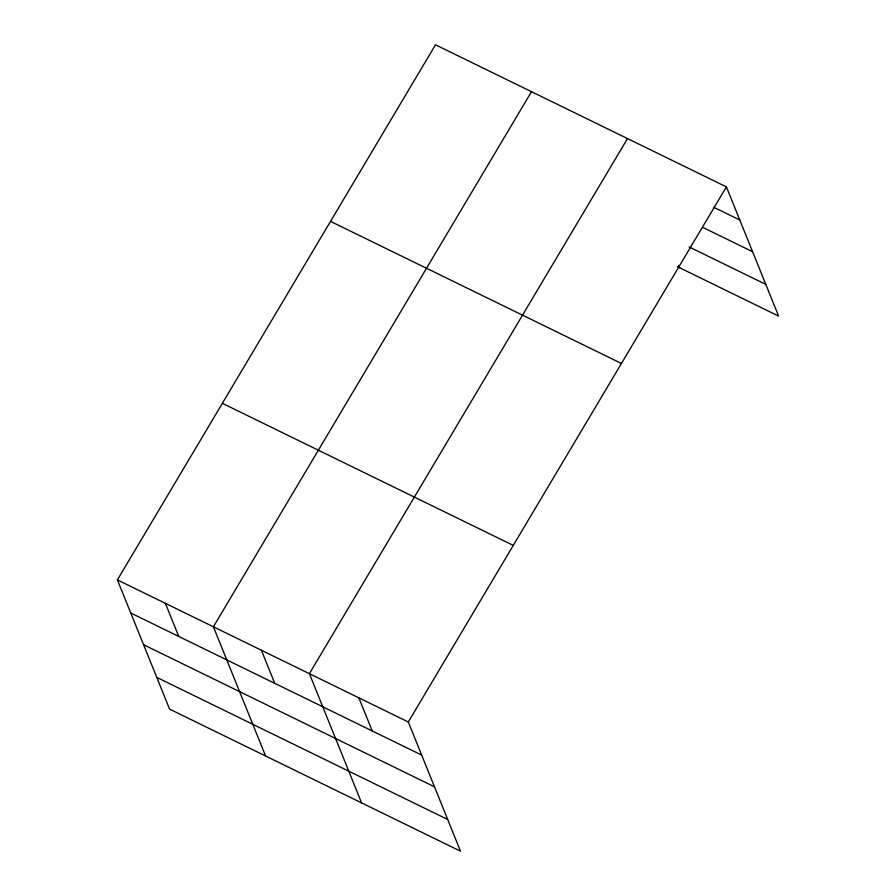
<?xml version="1.0" encoding="UTF-8"?>
<svg xmlns="http://www.w3.org/2000/svg" width="896" height="896" viewBox="0 0 896 896"><rect width="100%" height="100%" fill="white"/><g stroke="black" fill="none" stroke-linecap="round" stroke-linejoin="round"><path stroke-width="1.34" d="M117.387 579.902L408.296 721.986L460.499 851.2L169.59 709.117L117.387 579.902L435.501 44.8L726.41 186.883L778.613 316.098L677.242 266.582M531.496 91.683L213.394 626.786L265.597 756M627.502 138.578L309.389 673.68L361.592 802.894M408.296 721.986L726.41 186.883M713.821 207.312L739.782 219.99M703.136 227.55L752.595 251.709M689.147 246.949L765.8 284.39M330.523 221.379L621.432 363.474M222.365 403.312L513.274 545.406M130.771 613.01L421.669 755.093M143.584 644.728L434.482 786.811M156.778 677.398L447.686 819.482M678.72 265.35L679.706 267.792M358.837 697.827L372.221 730.934M261.386 650.238L274.758 683.346M165.39 603.344L178.763 636.451"/></g></svg>
